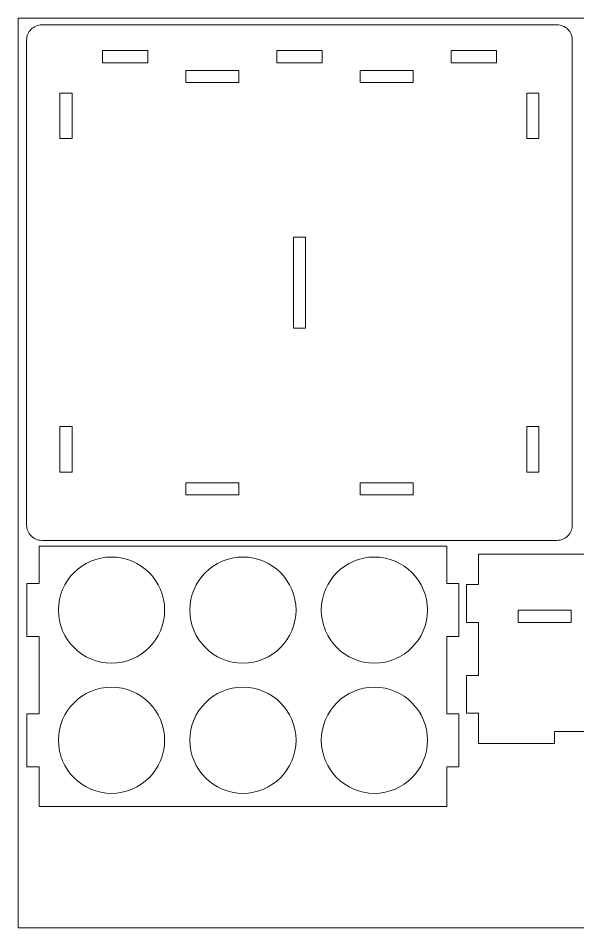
# Model space of a CAD drawing. Header units: centimetres. Extents: x -89 to 95, y -62 to 62.
# Drawn here: x -88 to -51.1, y 1.4 to 61.4 of the extents above; entities that cross this region are included whole.
import ezdxf

# ---------------------------------------------------------------- set-up
doc = ezdxf.new("R2010")
doc.units = ezdxf.units.CM
doc.header["$MEASUREMENT"] = 0
doc.layers.add('layer 1', color=7, linetype='Continuous')

msp = doc.modelspace()

# ---------------------------------------------------------------- linework, layer by layer
at = {"layer": 'layer 1', "color": 177, "lineweight": 9}
msp.add_open_spline([(-87.98653, 1.42901), (-87.98653, 1.42901), (2.01347, 1.42901), (2.01347, 1.42901), (2.01347, 1.42901), (2.01347, 1.42901), (2.01347, 61.42901), (2.01347, 61.42901), (2.01347, 61.42901), (2.01347, 61.42901), (-87.98653, 61.42901), (-87.98653, 61.42901), (-87.98653, 61.42901), (-87.98653, 61.42901), (-87.98653, 1.42901), (-87.98653, 1.42901), (-87.98653, 1.42901), (-87.98653, 1.42901), (-87.98653, 1.42901), (-87.98653, 1.42901)], degree=3, knots=[0, 0, 0, 0, 0.16666667, 0.16666667, 0.16666667, 0.16666667, 0.33333333, 0.33333333, 0.33333333, 0.33333333, 0.5, 0.5, 0.5, 0.5, 0.66666667, 0.66666667, 0.66666667, 0.66666667, 1, 1, 1, 1], dxfattribs=at)
at = {"layer": 'layer 1', "color": 250, "lineweight": 9}
for points, knots in [([(-87.43068, 27.98749), (-87.43068, 27.98749), (-87.43068, 59.98749), (-87.43068, 59.98749), (-87.43068, 59.98749), (-87.43085, 60.25254), (-87.32572, 60.5068), (-87.13842, 60.69434), (-87.13842, 60.69434), (-86.95112, 60.88188), (-86.69573, 60.98733), (-86.43068, 60.98749), (-86.43068, 60.98749), (-86.43068, 60.98749), (-52.43068, 60.98749), (-52.43068, 60.98749), (-52.43068, 60.98749), (-52.16564, 60.98766), (-51.91138, 60.88253), (-51.72384, 60.69523), (-51.72384, 60.69523), (-51.5363, 60.50793), (-51.43085, 60.25254), (-51.43068, 59.98749), (-51.43068, 59.98749), (-51.43068, 59.98749), (-51.43068, 27.98749), (-51.43068, 27.98749), (-51.43068, 27.98749), (-51.43052, 27.72245), (-51.53565, 27.46819), (-51.72294, 27.28065), (-51.72294, 27.28065), (-51.91024, 27.09311), (-52.16564, 26.98766), (-52.43068, 26.98749), (-52.43068, 26.98749), (-52.43068, 26.98749), (-86.43068, 26.98749), (-86.43068, 26.98749), (-86.43068, 26.98749), (-86.69573, 26.98733), (-86.94999, 27.09246), (-87.13753, 27.27975), (-87.13753, 27.27975), (-87.32506, 27.46705), (-87.43052, 27.72245), (-87.43068, 27.98749), (-87.43068, 27.98749), (-87.43068, 27.98749), (-87.43068, 27.98749), (-87.43068, 27.98749)], [0, 0, 0, 0, 0.07142857, 0.07142857, 0.07142857, 0.07142857, 0.14285714, 0.14285714, 0.14285714, 0.14285714, 0.21428571, 0.21428571, 0.21428571, 0.21428571, 0.28571429, 0.28571429, 0.28571429, 0.28571429, 0.35714286, 0.35714286, 0.35714286, 0.35714286, 0.42857143, 0.42857143, 0.42857143, 0.42857143, 0.5, 0.5, 0.5, 0.5, 0.57142857, 0.57142857, 0.57142857, 0.57142857, 0.64285714, 0.64285714, 0.64285714, 0.64285714, 0.71428571, 0.71428571, 0.71428571, 0.71428571, 0.78571429, 0.78571429, 0.78571429, 0.78571429, 0.85714286, 0.85714286, 0.85714286, 0.85714286, 1, 1, 1, 1]), ([(-59.70794, 12.05), (-59.70794, 12.05), (-59.70794, 9.4381), (-59.70794, 9.4381), (-59.70794, 9.4381), (-59.70794, 9.4381), (-86.60794, 9.4381), (-86.60794, 9.4381), (-86.60794, 9.4381), (-86.60794, 9.4381), (-86.60794, 12.05), (-86.60794, 12.05), (-86.60794, 12.05), (-86.60794, 12.05), (-87.40794, 12.05), (-87.40794, 12.05), (-87.40794, 12.05), (-87.40794, 12.05), (-87.40794, 15.55), (-87.40794, 15.55), (-87.40794, 15.55), (-87.40794, 15.55), (-86.60794, 15.55), (-86.60794, 15.55), (-86.60794, 15.55), (-86.60794, 15.55), (-86.60794, 20.6368), (-86.60794, 20.6368), (-86.60794, 20.6368), (-86.60794, 20.6368), (-87.40794, 20.6368), (-87.40794, 20.6368), (-87.40794, 20.6368), (-87.40794, 20.6368), (-87.40794, 24.1368), (-87.40794, 24.1368), (-87.40794, 24.1368), (-87.40794, 24.1368), (-86.60794, 24.1368), (-86.60794, 24.1368), (-86.60794, 24.1368), (-86.60794, 24.1368), (-86.60794, 26.6118), (-86.60794, 26.6118), (-86.60794, 26.6118), (-86.60794, 26.6118), (-59.70794, 26.6118), (-59.70794, 26.6118), (-59.70794, 26.6118), (-59.70794, 26.6118), (-59.70794, 24.1368), (-59.70794, 24.1368), (-59.70794, 24.1368), (-59.70794, 24.1368), (-58.90794, 24.1368), (-58.90794, 24.1368), (-58.90794, 24.1368), (-58.90794, 24.1368), (-58.90794, 20.6368), (-58.90794, 20.6368), (-58.90794, 20.6368), (-58.90794, 20.6368), (-59.70794, 20.6368), (-59.70794, 20.6368), (-59.70794, 20.6368), (-59.70794, 20.6368), (-59.70794, 15.55), (-59.70794, 15.55), (-59.70794, 15.55), (-59.70794, 15.55), (-58.90794, 15.55), (-58.90794, 15.55), (-58.90794, 15.55), (-58.90794, 15.55), (-58.90794, 12.05), (-58.90794, 12.05), (-58.90794, 12.05), (-58.90794, 12.05), (-59.70794, 12.05), (-59.70794, 12.05)], [0, 0, 0, 0, 0.04761905, 0.04761905, 0.04761905, 0.04761905, 0.0952381, 0.0952381, 0.0952381, 0.0952381, 0.14285714, 0.14285714, 0.14285714, 0.14285714, 0.19047619, 0.19047619, 0.19047619, 0.19047619, 0.23809524, 0.23809524, 0.23809524, 0.23809524, 0.28571429, 0.28571429, 0.28571429, 0.28571429, 0.33333333, 0.33333333, 0.33333333, 0.33333333, 0.38095238, 0.38095238, 0.38095238, 0.38095238, 0.42857143, 0.42857143, 0.42857143, 0.42857143, 0.47619048, 0.47619048, 0.47619048, 0.47619048, 0.52380952, 0.52380952, 0.52380952, 0.52380952, 0.57142857, 0.57142857, 0.57142857, 0.57142857, 0.61904762, 0.61904762, 0.61904762, 0.61904762, 0.66666667, 0.66666667, 0.66666667, 0.66666667, 0.71428571, 0.71428571, 0.71428571, 0.71428571, 0.76190476, 0.76190476, 0.76190476, 0.76190476, 0.80952381, 0.80952381, 0.80952381, 0.80952381, 0.85714286, 0.85714286, 0.85714286, 0.85714286, 0.9047619, 0.9047619, 0.9047619, 0.9047619, 1, 1, 1, 1]), ([(-57.61409, 15.57781), (-57.61409, 15.57781), (-57.61409, 15.57781), (-57.61409, 15.57781), (-57.61409, 15.57781), (-57.61409, 15.57781), (-58.41409, 15.57781), (-58.41409, 15.57781), (-58.41409, 15.57781), (-58.41409, 15.57781), (-58.41409, 15.57781), (-58.41409, 15.57781), (-58.41409, 15.57781), (-58.41409, 15.57781), (-58.41409, 18.07781), (-58.41409, 18.07781), (-58.41409, 18.07781), (-58.41409, 18.07781), (-58.41409, 18.07781), (-58.41409, 18.07781), (-58.41409, 18.07781), (-58.41409, 18.07781), (-57.61409, 18.07781), (-57.61409, 18.07781), (-57.61409, 18.07781), (-57.61409, 18.07781), (-57.61409, 18.07781), (-57.61409, 18.07781), (-57.61409, 18.07781), (-57.61409, 18.07781), (-57.61409, 21.57781), (-57.61409, 21.57781), (-57.61409, 21.57781), (-57.61409, 21.57781), (-57.61409, 21.57781), (-57.61409, 21.57781), (-57.61409, 21.57781), (-57.61409, 21.57781), (-58.41409, 21.57781), (-58.41409, 21.57781), (-58.41409, 21.57781), (-58.41409, 21.57781), (-58.41409, 21.57781), (-58.41409, 21.57781), (-58.41409, 21.57781), (-58.41409, 21.57781), (-58.41409, 24.07781), (-58.41409, 24.07781), (-58.41409, 24.07781), (-58.41409, 24.07781), (-58.41409, 24.07781), (-58.41409, 24.07781), (-58.41409, 24.07781), (-58.41409, 24.07781), (-57.61409, 24.07781), (-57.61409, 24.07781), (-57.61409, 24.07781), (-57.61409, 24.07781), (-57.61409, 24.07781), (-57.61409, 24.07781), (-57.61409, 24.07781), (-57.61409, 24.07781), (-57.61409, 26.07781), (-57.61409, 26.07781), (-57.61409, 26.07781), (-57.61409, 26.07781), (-57.61409, 26.07781), (-57.61409, 26.07781), (-57.61409, 26.07781), (-57.61409, 26.07781), (-29.41409, 26.07781), (-29.41409, 26.07781), (-29.41409, 26.07781), (-29.41409, 26.07781), (-29.41409, 26.07781), (-29.41409, 26.07781), (-29.41409, 26.07781), (-29.41409, 26.07781), (-29.41409, 24.07781), (-29.41409, 24.07781), (-29.41409, 24.07781), (-29.41409, 24.07781), (-29.41409, 24.07781), (-29.41409, 24.07781), (-29.41409, 24.07781), (-29.41409, 24.07781), (-28.61409, 24.07781), (-28.61409, 24.07781), (-28.61409, 24.07781), (-28.61409, 24.07781), (-28.61409, 24.07781), (-28.61409, 24.07781), (-28.61409, 24.07781), (-28.61409, 24.07781), (-28.61409, 21.57781), (-28.61409, 21.57781), (-28.61409, 21.57781), (-28.61409, 21.57781), (-28.61409, 21.57781), (-28.61409, 21.57781), (-28.61409, 21.57781), (-28.61409, 21.57781), (-29.41409, 21.57781), (-29.41409, 21.57781), (-29.41409, 21.57781), (-29.41409, 21.57781), (-29.41409, 21.57781), (-29.41409, 21.57781), (-29.41409, 21.57781), (-29.41409, 21.57781), (-29.41409, 18.07781), (-29.41409, 18.07781), (-29.41409, 18.07781), (-29.41409, 18.07781), (-29.41409, 18.07781), (-29.41409, 18.07781), (-29.41409, 18.07781), (-29.41409, 18.07781), (-28.61409, 18.07781), (-28.61409, 18.07781), (-28.61409, 18.07781), (-28.61409, 18.07781), (-28.61409, 18.07781), (-28.61409, 18.07781), (-28.61409, 18.07781), (-28.61409, 18.07781), (-28.61409, 15.57781), (-28.61409, 15.57781), (-28.61409, 15.57781), (-28.61409, 15.57781), (-28.61409, 15.57781), (-28.61409, 15.57781), (-28.61409, 15.57781), (-28.61409, 15.57781), (-29.41409, 15.57781), (-29.41409, 15.57781), (-29.41409, 15.57781), (-29.41409, 15.57781), (-29.41409, 15.57781), (-29.41409, 15.57781), (-29.41409, 15.57781), (-29.41409, 15.57781), (-29.41409, 13.57781), (-29.41409, 13.57781), (-29.41409, 13.57781), (-29.41409, 13.57781), (-29.41409, 13.57781), (-29.41409, 13.57781), (-29.41409, 13.57781), (-29.41409, 13.57781), (-34.41409, 13.57781), (-34.41409, 13.57781), (-34.41409, 13.57781), (-34.41409, 13.57781), (-34.41409, 13.57781), (-34.41409, 13.57781), (-34.41409, 13.57781), (-34.41409, 13.57781), (-34.41409, 14.37781), (-34.41409, 14.37781), (-34.41409, 14.37781), (-34.41409, 14.37781), (-34.41409, 14.37781), (-34.41409, 14.37781), (-34.41409, 14.37781), (-34.41409, 14.37781), (-37.91409, 14.37781), (-37.91409, 14.37781), (-37.91409, 14.37781), (-37.91409, 14.37781), (-37.91409, 14.37781), (-37.91409, 14.37781), (-37.91409, 14.37781), (-37.91409, 14.37781), (-37.91409, 13.57781), (-37.91409, 13.57781), (-37.91409, 13.57781), (-37.91409, 13.57781), (-37.91409, 13.57781), (-37.91409, 13.57781), (-37.91409, 13.57781), (-37.91409, 13.57781), (-49.11409, 13.57781), (-49.11409, 13.57781), (-49.11409, 13.57781), (-49.11409, 13.57781), (-49.11409, 13.57781), (-49.11409, 13.57781), (-49.11409, 13.57781), (-49.11409, 13.57781), (-49.11409, 14.37781), (-49.11409, 14.37781), (-49.11409, 14.37781), (-49.11409, 14.37781), (-49.11409, 14.37781), (-49.11409, 14.37781), (-49.11409, 14.37781), (-49.11409, 14.37781), (-52.61409, 14.37781), (-52.61409, 14.37781), (-52.61409, 14.37781), (-52.61409, 14.37781), (-52.61409, 14.37781), (-52.61409, 14.37781), (-52.61409, 14.37781), (-52.61409, 14.37781), (-52.61409, 13.57781), (-52.61409, 13.57781), (-52.61409, 13.57781), (-52.61409, 13.57781), (-52.61409, 13.57781), (-52.61409, 13.57781), (-52.61409, 13.57781), (-52.61409, 13.57781), (-57.61409, 13.57781), (-57.61409, 13.57781), (-57.61409, 13.57781), (-57.61409, 13.57781), (-57.61409, 15.57781), (-57.61409, 15.57781)], [0, 0, 0, 0, 0.01785714, 0.01785714, 0.01785714, 0.01785714, 0.03571429, 0.03571429, 0.03571429, 0.03571429, 0.05357143, 0.05357143, 0.05357143, 0.05357143, 0.07142857, 0.07142857, 0.07142857, 0.07142857, 0.08928571, 0.08928571, 0.08928571, 0.08928571, 0.10714286, 0.10714286, 0.10714286, 0.10714286, 0.125, 0.125, 0.125, 0.125, 0.14285714, 0.14285714, 0.14285714, 0.14285714, 0.16071429, 0.16071429, 0.16071429, 0.16071429, 0.17857143, 0.17857143, 0.17857143, 0.17857143, 0.19642857, 0.19642857, 0.19642857, 0.19642857, 0.21428571, 0.21428571, 0.21428571, 0.21428571, 0.23214286, 0.23214286, 0.23214286, 0.23214286, 0.25, 0.25, 0.25, 0.25, 0.26785714, 0.26785714, 0.26785714, 0.26785714, 0.28571429, 0.28571429, 0.28571429, 0.28571429, 0.30357143, 0.30357143, 0.30357143, 0.30357143, 0.32142857, 0.32142857, 0.32142857, 0.32142857, 0.33928571, 0.33928571, 0.33928571, 0.33928571, 0.35714286, 0.35714286, 0.35714286, 0.35714286, 0.375, 0.375, 0.375, 0.375, 0.39285714, 0.39285714, 0.39285714, 0.39285714, 0.41071429, 0.41071429, 0.41071429, 0.41071429, 0.42857143, 0.42857143, 0.42857143, 0.42857143, 0.44642857, 0.44642857, 0.44642857, 0.44642857, 0.46428571, 0.46428571, 0.46428571, 0.46428571, 0.48214286, 0.48214286, 0.48214286, 0.48214286, 0.5, 0.5, 0.5, 0.5, 0.51785714, 0.51785714, 0.51785714, 0.51785714, 0.53571429, 0.53571429, 0.53571429, 0.53571429, 0.55357143, 0.55357143, 0.55357143, 0.55357143, 0.57142857, 0.57142857, 0.57142857, 0.57142857, 0.58928571, 0.58928571, 0.58928571, 0.58928571, 0.60714286, 0.60714286, 0.60714286, 0.60714286, 0.625, 0.625, 0.625, 0.625, 0.64285714, 0.64285714, 0.64285714, 0.64285714, 0.66071429, 0.66071429, 0.66071429, 0.66071429, 0.67857143, 0.67857143, 0.67857143, 0.67857143, 0.69642857, 0.69642857, 0.69642857, 0.69642857, 0.71428571, 0.71428571, 0.71428571, 0.71428571, 0.73214286, 0.73214286, 0.73214286, 0.73214286, 0.75, 0.75, 0.75, 0.75, 0.76785714, 0.76785714, 0.76785714, 0.76785714, 0.78571429, 0.78571429, 0.78571429, 0.78571429, 0.80357143, 0.80357143, 0.80357143, 0.80357143, 0.82142857, 0.82142857, 0.82142857, 0.82142857, 0.83928571, 0.83928571, 0.83928571, 0.83928571, 0.85714286, 0.85714286, 0.85714286, 0.85714286, 0.875, 0.875, 0.875, 0.875, 0.89285714, 0.89285714, 0.89285714, 0.89285714, 0.91071429, 0.91071429, 0.91071429, 0.91071429, 0.92857143, 0.92857143, 0.92857143, 0.92857143, 0.94642857, 0.94642857, 0.94642857, 0.94642857, 0.96428571, 0.96428571, 0.96428571, 0.96428571, 1, 1, 1, 1])]:
    msp.add_open_spline(points, degree=3, knots=knots, dxfattribs=at)
at = {"layer": 'layer 1', "color": 1, "lineweight": 9}
for points, knots in [([(-82.43068, 58.48749), (-82.43068, 58.48749), (-79.43068, 58.48749), (-79.43068, 58.48749), (-79.43068, 58.48749), (-79.43068, 58.48749), (-79.43068, 59.28749), (-79.43068, 59.28749), (-79.43068, 59.28749), (-79.43068, 59.28749), (-82.43068, 59.28749), (-82.43068, 59.28749), (-82.43068, 59.28749), (-82.43068, 59.28749), (-82.43068, 58.48749), (-82.43068, 58.48749), (-82.43068, 58.48749), (-82.43068, 58.48749), (-82.43068, 58.48749), (-82.43068, 58.48749)], [0, 0, 0, 0, 0.16666667, 0.16666667, 0.16666667, 0.16666667, 0.33333333, 0.33333333, 0.33333333, 0.33333333, 0.5, 0.5, 0.5, 0.5, 0.66666667, 0.66666667, 0.66666667, 0.66666667, 1, 1, 1, 1]), ([(-70.93068, 58.48749), (-70.93068, 58.48749), (-67.93068, 58.48749), (-67.93068, 58.48749), (-67.93068, 58.48749), (-67.93068, 58.48749), (-67.93068, 59.28749), (-67.93068, 59.28749), (-67.93068, 59.28749), (-67.93068, 59.28749), (-70.93068, 59.28749), (-70.93068, 59.28749), (-70.93068, 59.28749), (-70.93068, 59.28749), (-70.93068, 58.48749), (-70.93068, 58.48749), (-70.93068, 58.48749), (-70.93068, 58.48749), (-70.93068, 58.48749), (-70.93068, 58.48749)], [0, 0, 0, 0, 0.16666667, 0.16666667, 0.16666667, 0.16666667, 0.33333333, 0.33333333, 0.33333333, 0.33333333, 0.5, 0.5, 0.5, 0.5, 0.66666667, 0.66666667, 0.66666667, 0.66666667, 1, 1, 1, 1]), ([(-56.43068, 59.28749), (-56.43068, 59.28749), (-59.43068, 59.28749), (-59.43068, 59.28749), (-59.43068, 59.28749), (-59.43068, 59.28749), (-59.43068, 58.48749), (-59.43068, 58.48749), (-59.43068, 58.48749), (-59.43068, 58.48749), (-56.43068, 58.48749), (-56.43068, 58.48749), (-56.43068, 58.48749), (-56.43068, 58.48749), (-56.43068, 59.28749), (-56.43068, 59.28749), (-56.43068, 59.28749), (-56.43068, 59.28749), (-56.43068, 59.28749), (-56.43068, 59.28749)], [0, 0, 0, 0, 0.16666667, 0.16666667, 0.16666667, 0.16666667, 0.33333333, 0.33333333, 0.33333333, 0.33333333, 0.5, 0.5, 0.5, 0.5, 0.66666667, 0.66666667, 0.66666667, 0.66666667, 1, 1, 1, 1]), ([(-73.43068, 57.98749), (-73.43068, 57.98749), (-76.93068, 57.98749), (-76.93068, 57.98749), (-76.93068, 57.98749), (-76.93068, 57.98749), (-76.93068, 57.18749), (-76.93068, 57.18749), (-76.93068, 57.18749), (-76.93068, 57.18749), (-73.43068, 57.18749), (-73.43068, 57.18749), (-73.43068, 57.18749), (-73.43068, 57.18749), (-73.43068, 57.98749), (-73.43068, 57.98749), (-73.43068, 57.98749), (-73.43068, 57.98749), (-73.43068, 57.98749), (-73.43068, 57.98749)], [0, 0, 0, 0, 0.16666667, 0.16666667, 0.16666667, 0.16666667, 0.33333333, 0.33333333, 0.33333333, 0.33333333, 0.5, 0.5, 0.5, 0.5, 0.66666667, 0.66666667, 0.66666667, 0.66666667, 1, 1, 1, 1]), ([(-65.43068, 57.18749), (-65.43068, 57.18749), (-61.93068, 57.18749), (-61.93068, 57.18749), (-61.93068, 57.18749), (-61.93068, 57.18749), (-61.93068, 57.98749), (-61.93068, 57.98749), (-61.93068, 57.98749), (-61.93068, 57.98749), (-65.43068, 57.98749), (-65.43068, 57.98749), (-65.43068, 57.98749), (-65.43068, 57.98749), (-65.43068, 57.18749), (-65.43068, 57.18749), (-65.43068, 57.18749), (-65.43068, 57.18749), (-65.43068, 57.18749), (-65.43068, 57.18749)], [0, 0, 0, 0, 0.16666667, 0.16666667, 0.16666667, 0.16666667, 0.33333333, 0.33333333, 0.33333333, 0.33333333, 0.5, 0.5, 0.5, 0.5, 0.66666667, 0.66666667, 0.66666667, 0.66666667, 1, 1, 1, 1]), ([(-84.43068, 53.48749), (-84.43068, 53.48749), (-84.43068, 56.48749), (-84.43068, 56.48749), (-84.43068, 56.48749), (-84.43068, 56.48749), (-85.23068, 56.48749), (-85.23068, 56.48749), (-85.23068, 56.48749), (-85.23068, 56.48749), (-85.23068, 53.48749), (-85.23068, 53.48749), (-85.23068, 53.48749), (-85.23068, 53.48749), (-84.43068, 53.48749), (-84.43068, 53.48749), (-84.43068, 53.48749), (-84.43068, 53.48749), (-84.43068, 53.48749), (-84.43068, 53.48749)], [0, 0, 0, 0, 0.16666667, 0.16666667, 0.16666667, 0.16666667, 0.33333333, 0.33333333, 0.33333333, 0.33333333, 0.5, 0.5, 0.5, 0.5, 0.66666667, 0.66666667, 0.66666667, 0.66666667, 1, 1, 1, 1]), ([(-54.43068, 53.48749), (-54.43068, 53.48749), (-53.63068, 53.48749), (-53.63068, 53.48749), (-53.63068, 53.48749), (-53.63068, 53.48749), (-53.63068, 56.48749), (-53.63068, 56.48749), (-53.63068, 56.48749), (-53.63068, 56.48749), (-54.43068, 56.48749), (-54.43068, 56.48749), (-54.43068, 56.48749), (-54.43068, 56.48749), (-54.43068, 53.48749), (-54.43068, 53.48749), (-54.43068, 53.48749), (-54.43068, 53.48749), (-54.43068, 53.48749), (-54.43068, 53.48749)], [0, 0, 0, 0, 0.16666667, 0.16666667, 0.16666667, 0.16666667, 0.33333333, 0.33333333, 0.33333333, 0.33333333, 0.5, 0.5, 0.5, 0.5, 0.66666667, 0.66666667, 0.66666667, 0.66666667, 1, 1, 1, 1]), ([(-69.03068, 46.98749), (-69.03068, 46.98749), (-69.83068, 46.98749), (-69.83068, 46.98749), (-69.83068, 46.98749), (-69.83068, 46.98749), (-69.83068, 40.98749), (-69.83068, 40.98749), (-69.83068, 40.98749), (-69.83068, 40.98749), (-69.03068, 40.98749), (-69.03068, 40.98749), (-69.03068, 40.98749), (-69.03068, 40.98749), (-69.03068, 46.98749), (-69.03068, 46.98749), (-69.03068, 46.98749), (-69.03068, 46.98749), (-69.03068, 46.98749), (-69.03068, 46.98749)], [0, 0, 0, 0, 0.16666667, 0.16666667, 0.16666667, 0.16666667, 0.33333333, 0.33333333, 0.33333333, 0.33333333, 0.5, 0.5, 0.5, 0.5, 0.66666667, 0.66666667, 0.66666667, 0.66666667, 1, 1, 1, 1]), ([(-84.43068, 34.48749), (-84.43068, 34.48749), (-85.23068, 34.48749), (-85.23068, 34.48749), (-85.23068, 34.48749), (-85.23068, 34.48749), (-85.23068, 31.48749), (-85.23068, 31.48749), (-85.23068, 31.48749), (-85.23068, 31.48749), (-84.43068, 31.48749), (-84.43068, 31.48749), (-84.43068, 31.48749), (-84.43068, 31.48749), (-84.43068, 34.48749), (-84.43068, 34.48749), (-84.43068, 34.48749), (-84.43068, 34.48749), (-84.43068, 34.48749), (-84.43068, 34.48749)], [0, 0, 0, 0, 0.16666667, 0.16666667, 0.16666667, 0.16666667, 0.33333333, 0.33333333, 0.33333333, 0.33333333, 0.5, 0.5, 0.5, 0.5, 0.66666667, 0.66666667, 0.66666667, 0.66666667, 1, 1, 1, 1]), ([(-54.43068, 31.48749), (-54.43068, 31.48749), (-53.63068, 31.48749), (-53.63068, 31.48749), (-53.63068, 31.48749), (-53.63068, 31.48749), (-53.63068, 34.48749), (-53.63068, 34.48749), (-53.63068, 34.48749), (-53.63068, 34.48749), (-54.43068, 34.48749), (-54.43068, 34.48749), (-54.43068, 34.48749), (-54.43068, 34.48749), (-54.43068, 31.48749), (-54.43068, 31.48749), (-54.43068, 31.48749), (-54.43068, 31.48749), (-54.43068, 31.48749), (-54.43068, 31.48749)], [0, 0, 0, 0, 0.16666667, 0.16666667, 0.16666667, 0.16666667, 0.33333333, 0.33333333, 0.33333333, 0.33333333, 0.5, 0.5, 0.5, 0.5, 0.66666667, 0.66666667, 0.66666667, 0.66666667, 1, 1, 1, 1]), ([(-73.43068, 30.78749), (-73.43068, 30.78749), (-76.93068, 30.78749), (-76.93068, 30.78749), (-76.93068, 30.78749), (-76.93068, 30.78749), (-76.93068, 29.98749), (-76.93068, 29.98749), (-76.93068, 29.98749), (-76.93068, 29.98749), (-73.43068, 29.98749), (-73.43068, 29.98749), (-73.43068, 29.98749), (-73.43068, 29.98749), (-73.43068, 30.78749), (-73.43068, 30.78749), (-73.43068, 30.78749), (-73.43068, 30.78749), (-73.43068, 30.78749), (-73.43068, 30.78749)], [0, 0, 0, 0, 0.16666667, 0.16666667, 0.16666667, 0.16666667, 0.33333333, 0.33333333, 0.33333333, 0.33333333, 0.5, 0.5, 0.5, 0.5, 0.66666667, 0.66666667, 0.66666667, 0.66666667, 1, 1, 1, 1]), ([(-65.43068, 29.98749), (-65.43068, 29.98749), (-61.93068, 29.98749), (-61.93068, 29.98749), (-61.93068, 29.98749), (-61.93068, 29.98749), (-61.93068, 30.78749), (-61.93068, 30.78749), (-61.93068, 30.78749), (-61.93068, 30.78749), (-65.43068, 30.78749), (-65.43068, 30.78749), (-65.43068, 30.78749), (-65.43068, 30.78749), (-65.43068, 29.98749), (-65.43068, 29.98749), (-65.43068, 29.98749), (-65.43068, 29.98749), (-65.43068, 29.98749), (-65.43068, 29.98749)], [0, 0, 0, 0, 0.16666667, 0.16666667, 0.16666667, 0.16666667, 0.33333333, 0.33333333, 0.33333333, 0.33333333, 0.5, 0.5, 0.5, 0.5, 0.66666667, 0.66666667, 0.66666667, 0.66666667, 1, 1, 1, 1]), ([(-81.82684, 25.8878), (-83.76034, 25.8878), (-85.32774, 24.3204), (-85.32774, 22.3868), (-85.32774, 22.3868), (-85.32784, 20.4533), (-83.76034, 18.8859), (-81.82684, 18.8859), (-81.82684, 18.8859), (-79.89324, 18.8859), (-78.32584, 20.4533), (-78.32584, 22.3868), (-78.32584, 22.3868), (-78.32584, 24.3204), (-79.89324, 25.8878), (-81.82684, 25.8878)], [0, 0, 0, 0, 0.2, 0.2, 0.2, 0.2, 0.4, 0.4, 0.4, 0.4, 0.6, 0.6, 0.6, 0.6, 1, 1, 1, 1]), ([(-73.15794, 25.8878), (-75.09154, 25.8878), (-76.65894, 24.3204), (-76.65894, 22.3868), (-76.65894, 22.3868), (-76.65894, 20.4533), (-75.09154, 18.8859), (-73.15794, 18.8859), (-73.15794, 18.8859), (-71.22444, 18.8859), (-69.65704, 20.4533), (-69.65704, 22.3868), (-69.65704, 22.3868), (-69.65704, 24.3204), (-71.22444, 25.8878), (-73.15794, 25.8878)], [0, 0, 0, 0, 0.2, 0.2, 0.2, 0.2, 0.4, 0.4, 0.4, 0.4, 0.6, 0.6, 0.6, 0.6, 1, 1, 1, 1]), ([(-64.48914, 25.8878), (-66.42264, 25.8878), (-67.99014, 24.3204), (-67.99014, 22.3868), (-67.99014, 22.3868), (-67.99014, 20.4533), (-66.42264, 18.8859), (-64.48914, 18.8859), (-64.48914, 18.8859), (-62.55564, 18.8859), (-60.98814, 20.4533), (-60.98814, 22.3868), (-60.98814, 22.3868), (-60.98814, 24.3204), (-62.55564, 25.8878), (-64.48914, 25.8878)], [0, 0, 0, 0, 0.2, 0.2, 0.2, 0.2, 0.4, 0.4, 0.4, 0.4, 0.6, 0.6, 0.6, 0.6, 1, 1, 1, 1]), ([(-55.00219, 22.37781), (-55.00219, 22.37781), (-51.50219, 22.37781), (-51.50219, 22.37781), (-51.50219, 22.37781), (-51.50219, 22.37781), (-51.50219, 21.57781), (-51.50219, 21.57781), (-51.50219, 21.57781), (-51.50219, 21.57781), (-55.00219, 21.57781), (-55.00219, 21.57781), (-55.00219, 21.57781), (-55.00219, 21.57781), (-55.00219, 22.37781), (-55.00219, 22.37781)], [0, 0, 0, 0, 0.2, 0.2, 0.2, 0.2, 0.4, 0.4, 0.4, 0.4, 0.6, 0.6, 0.6, 0.6, 1, 1, 1, 1]), ([(-81.82684, 17.301), (-83.76034, 17.301), (-85.32774, 15.7335), (-85.32774, 13.8), (-85.32774, 13.8), (-85.32784, 11.8665), (-83.76034, 10.299), (-81.82684, 10.299), (-81.82684, 10.299), (-79.89324, 10.299), (-78.32584, 11.8664), (-78.32584, 13.8), (-78.32584, 13.8), (-78.32584, 15.7335), (-79.89324, 17.301), (-81.82684, 17.301)], [0, 0, 0, 0, 0.2, 0.2, 0.2, 0.2, 0.4, 0.4, 0.4, 0.4, 0.6, 0.6, 0.6, 0.6, 1, 1, 1, 1]), ([(-73.15794, 17.301), (-75.09154, 17.301), (-76.65894, 15.7335), (-76.65894, 13.8), (-76.65894, 13.8), (-76.65894, 11.8665), (-75.09154, 10.299), (-73.15794, 10.299), (-73.15794, 10.299), (-71.22444, 10.299), (-69.65704, 11.8664), (-69.65704, 13.8), (-69.65704, 13.8), (-69.65704, 15.7335), (-71.22444, 17.301), (-73.15794, 17.301)], [0, 0, 0, 0, 0.2, 0.2, 0.2, 0.2, 0.4, 0.4, 0.4, 0.4, 0.6, 0.6, 0.6, 0.6, 1, 1, 1, 1]), ([(-64.48914, 17.301), (-66.42264, 17.301), (-67.99014, 15.7335), (-67.99014, 13.8), (-67.99014, 13.8), (-67.99014, 11.8665), (-66.42264, 10.299), (-64.48914, 10.299), (-64.48914, 10.299), (-62.55564, 10.299), (-60.98814, 11.8664), (-60.98814, 13.8), (-60.98814, 13.8), (-60.98814, 15.7335), (-62.55564, 17.301), (-64.48914, 17.301)], [0, 0, 0, 0, 0.2, 0.2, 0.2, 0.2, 0.4, 0.4, 0.4, 0.4, 0.6, 0.6, 0.6, 0.6, 1, 1, 1, 1])]:
    msp.add_open_spline(points, degree=3, knots=knots, dxfattribs=at)

doc.saveas('drawing.dxf')
